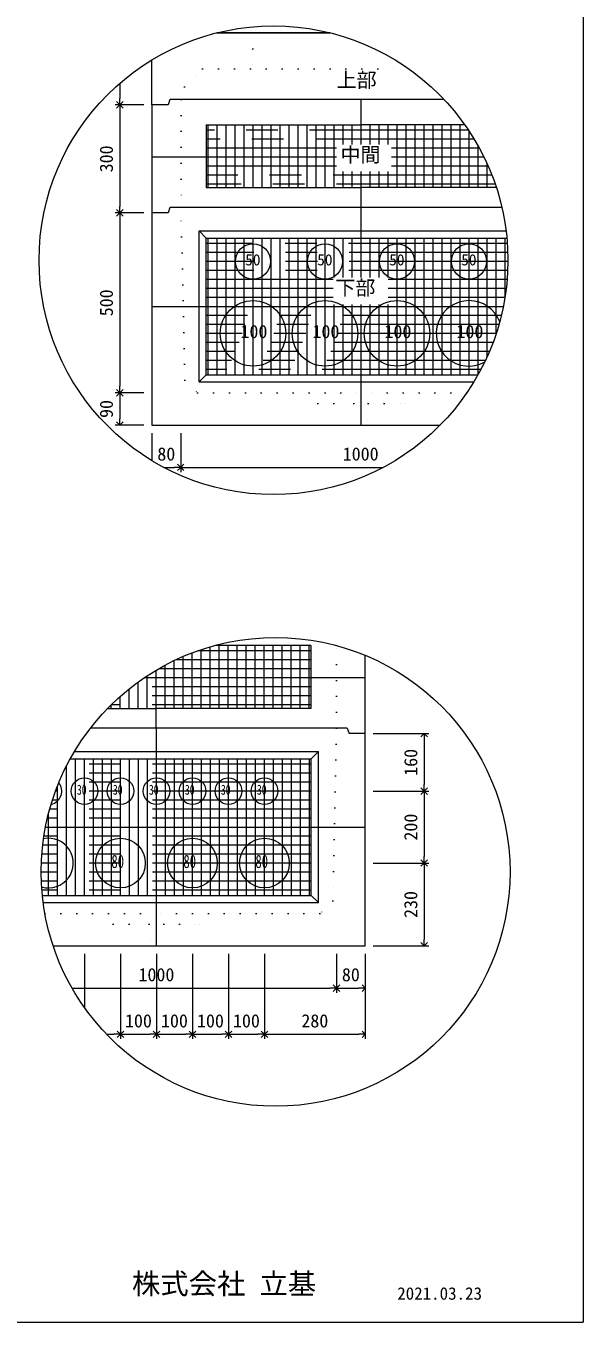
# Model space of a CAD drawing. Units: millimetres, scale not verified. Extents: x -4890 to 18490, y -2320 to 2320.
# Drawn here: x -2944 to -1830, y -1955 to 638 of the extents above; entities that cross this region are included whole.
import ezdxf
from ezdxf.enums import TextEntityAlignment as Align

# ---------------------------------------------------------------- set-up
doc = ezdxf.new("R2010")
doc.units = ezdxf.units.MM
doc.header["$LTSCALE"] = 10
for name, pattern in [('DASHED1', [1.8, 1.2, -0.6]), ('USER2', [50.8, 31.75, -6.35, 6.35, -6.35]), ('USER5', [3.185, 0.01, -3.175])]:
    doc.linetypes.add(name, pattern=pattern)
for name, color, linetype, lineweight in [('0-2_waku', 7, 'Continuous', 18), ('0-3_gaikei', 7, 'Continuous', 18), ('0-4_kakure', 7, 'DASHED1', 5), ('0-5_sunpou', 7, 'Continuous', 5), ('0-8_hole', 7, 'Continuous', 18), ('0-9_uchigawa', 6, 'Continuous', 18), ('0-E_文字１', 7, 'Continuous', 18), ('0-F_コア部分\u3000寸法補助線3', 150, 'USER2', 18), ('1-0_コア部分\u3000寸法補助線2', 150, 'USER2', 18), ('1-1_コア部分\u3000中心補助線', 1, 'Continuous', 18), ('1-2_コア部分\u3000寸法補助線', 7, 'USER2', 5), ('1-3_uchigawa2', 6, 'USER2', 18)]:
    doc.layers.add(name, color=color, linetype=linetype, lineweight=lineweight)
doc.styles.add('ＭＳ ゴシック', font='')
doc.styles.get('ＭＳ ゴシック').set_extended_font_data('MS Gothic')

# ---------------------------------------------------------------- blocks, each defined once
blk = doc.blocks.new('_Open90')
at = {"layer": '0-5_sunpou'}
blk.add_line((0, 0), (-1, 0), dxfattribs=at)
blk.add_lwpolyline([(-0.5, 0.5), (0, 0), (-0.5, -0.5)], dxfattribs=at)

msp = doc.modelspace()

# ---------------------------------------------------------------- linework, layer by layer
at = {"layer": '0-2_waku'}
for p in [(-1830, 2320.05), (-4890, -1954.95), (-4890, -1954.95), (-4890, -1954.95), (-4890, -1954.95)]:
    msp.add_line(p, (-1830, -1954.95), dxfattribs=at)
at = {"layer": '0-3_gaikei'}
for p, q in [((-2562.74, 624.41), (-2508.7, 624.41)), ((-2562.74, 624.41), (-2508.7, 624.41)), ((-2562.74, 624.41), (-2508.7, 624.41)), ((-2335.65, 624.41), (-2562.74, 624.41)), ((-2562.7, 624.41), (-2335.65, 624.41)), ((-2562.7, 624.41), (-2335.65, 624.41)), ((-2692.3, 480.41), (-2692.3, 570.42)), ((-2692.3, 480.41), (-2692.3, -160.39)), ((-2659.9, 480.41), (-2692.3, 480.41)), ((-2659.9, 480.41), (-2692.3, 480.41)), ((-2656.3, 491.21), (-2659.9, 480.41)), ((-2274.09, 491.21), (-2655.69, 491.21)), ((-2108.11, 491.21), (-2274.7, 491.21)), ((-2659.9, 264.41), (-2692.3, 264.41)), ((-2659.9, 264.41), (-2692.3, 264.41)), ((-2656.3, 275.21), (-2659.9, 264.41)), ((-2274.09, 275.21), (-2655.69, 275.21)), ((-1992.39, 275.21), (-2274.7, 275.21)), ((-2692.3, -160.39), (-2115.99, -160.39)), ((-2692.3, -160.39), (-2115.99, -160.39)), ((-2692.3, -160.39), (-2115.99, -160.39)), ((-2265.6, -978.98), (-2265.6, -621.02)), ((-2301.6, -766.58), (-2298, -777.38)), ((-2265.6, -777.38), (-2298, -777.38))]:
    msp.add_line(p, q, dxfattribs=at)
for points in [[(-2889.91, -1202.18), (-2265.6, -1202.18), (-2265.6, -777.38)], [(-2880.76, -1202.18), (-2265.6, -1202.18), (-2265.6, -777.38)], [(-2301.6, -766.58), (-2683.2, -766.58), (-2815.26, -766.58)]]:
    msp.add_lwpolyline(points, dxfattribs=at)
at = {"layer": '0-4_kakure', "linetype": 'USER5', "lineweight": 18}
for p, q in [((-2490.7, 624.41), (-2490.7, 636.53)), ((-2490.7, 624.41), (-2490.7, 552.41)), ((-2626.89, 516.41), (-2590.89, 552.41)), ((-2590.89, 552.41), (-2178.61, 552.41)), ((-2626.89, 516.41), (-2634.09, 491.21)), ((-2634.09, 491.21), (-2634.09, 275.21)), ((-2626.65, -70.39), (-2634.09, 275.21)), ((-2626.65, -70.39), (-2600.91, -95.59)), ((-2600.91, -95.59), (-2274.09, -95.59)), ((-2360.49, -117.19), (-2382.09, -95.59)), ((-2062.44, -95.59), (-2274.09, -95.59)), ((-2187.69, -117.19), (-2166.09, -95.59)), ((-2360.49, -117.19), (-2288.49, -117.19)), ((-2288.49, -117.19), (-2285.61, -160.39)), ((-2259.69, -117.19), (-2262.57, -160.39)), ((-2259.69, -117.19), (-2187.69, -117.19)), ((-2323.2, -766.58), (-2323.2, -601.44)), ((-2323.2, -766.58), (-2330.63, -1112.18)), ((-2330.63, -1112.18), (-2356.38, -1137.38)), ((-2906.43, -1137.38), (-2683.2, -1137.38)), ((-2769.6, -1158.98), (-2791.2, -1137.38)), ((-2356.38, -1137.38), (-2683.2, -1137.38)), ((-2596.8, -1158.98), (-2575.2, -1137.38)), ((-2769.6, -1158.98), (-2697.6, -1158.98)), ((-2697.6, -1158.98), (-2694.72, -1202.18)), ((-2668.8, -1158.98), (-2671.68, -1202.18)), ((-2668.8, -1158.98), (-2596.8, -1158.98))]:
    msp.add_line(p, q, dxfattribs=at)
at = {"layer": '0-5_sunpou', "color": 150, "lineweight": 18}
for p, q in [((-2756.61, 523.53), (-2756.61, 493.37)), ((-2708.14, 480.41), (-2765.97, 480.41)), ((-2723.98, 480.41), (-2765.97, 480.41)), ((-2756.61, 467.45), (-2756.61, 277.37)), ((-2708.14, 264.41), (-2765.97, 264.41)), ((-2708.14, 264.41), (-2765.97, 264.41)), ((-2756.61, 251.45), (-2756.61, -82.63)), ((-2708.14, -95.59), (-2765.97, -95.59)), ((-2723.98, -95.59), (-2765.97, -95.59)), ((-2756.61, -108.55), (-2756.61, -147.43)), ((-2708.14, -160.39), (-2765.97, -160.39)), ((-2692.3, -176.23), (-2692.3, -231.44)), ((-2634.7, -176.23), (-2634.7, -254.29)), ((-2634.7, -176.23), (-2634.7, -254.29)), ((-2668.52, -244.93), (-2647.66, -244.93)), ((-2621.74, -244.93), (-2229.88, -244.93)), ((-2249.76, -777.38), (-2138.44, -777.38)), ((-2147.8, -790.34), (-2147.8, -879.62)), ((-2249.76, -892.58), (-2138.44, -892.58)), ((-2249.76, -892.58), (-2138.44, -892.58)), ((-2147.8, -905.54), (-2147.8, -1023.62)), ((-2249.76, -1036.58), (-2138.44, -1036.58)), ((-2249.76, -1036.58), (-2138.44, -1036.58)), ((-2147.8, -1049.54), (-2147.8, -1189.22)), ((-2827.2, -1218.02), (-2827.2, -1325.82)), ((-2755.2, -1218.02), (-2755.2, -1388.47)), ((-2755.2, -1218.02), (-2755.2, -1388.47)), ((-2683.2, -1218.02), (-2683.2, -1388.47)), ((-2683.2, -1218.02), (-2683.2, -1388.47)), ((-2611.2, -1218.02), (-2611.2, -1388.47)), ((-2611.2, -1218.02), (-2611.2, -1388.47)), ((-2539.2, -1218.02), (-2539.2, -1388.47)), ((-2539.2, -1218.02), (-2539.2, -1388.47)), ((-2467.2, -1218.02), (-2467.2, -1388.47)), ((-2467.2, -1218.02), (-2467.2, -1388.47)), ((-2323.2, -1218.02), (-2323.2, -1296.08)), ((-2323.2, -1218.02), (-2323.2, -1296.08)), ((-2265.6, -1218.02), (-2265.6, -1296.08)), ((-2265.6, -1218.02), (-2265.6, -1388.47)), ((-2249.76, -1202.18), (-2138.44, -1202.18)), ((-2852.16, -1286.72), (-2336.16, -1286.72)), ((-2310.24, -1286.72), (-2278.56, -1286.72)), ((-2783.06, -1379.11), (-2768.16, -1379.11)), ((-2742.24, -1379.11), (-2696.16, -1379.11)), ((-2670.24, -1379.11), (-2624.16, -1379.11)), ((-2598.24, -1379.11), (-2552.16, -1379.11)), ((-2526.24, -1379.11), (-2480.16, -1379.11)), ((-2454.24, -1379.11), (-2278.56, -1379.11))]:
    msp.add_line(p, q, dxfattribs=at)
for centre in [(-2449.2, 169.49), (-2444.99, -1054.23)]:
    msp.add_circle(centre, 468.88, dxfattribs=at)
at = {"layer": '0-8_hole'}
for centre, radius in [((-2490.09, 167.21), 35.28), ((-2346.09, 167.21), 35.28), ((-2202.09, 167.21), 35.28), ((-2058.09, 167.21), 35.28), ((-2490.09, 23.21), 65.52), ((-2346.09, 23.21), 65.52), ((-2202.09, 23.21), 65.52), ((-2827.2, -892.58), 26.64), ((-2755.2, -892.58), 26.64), ((-2683.2, -892.58), 26.64), ((-2611.2, -892.58), 26.64), ((-2539.2, -892.58), 26.64), ((-2467.2, -892.58), 26.64), ((-2755.2, -1036.58), 49.68), ((-2611.2, -1036.58), 49.68), ((-2467.2, -1036.58), 49.68)]:
    msp.add_circle(centre, radius, dxfattribs=at)
for centre, radius, start, end in [((-2058.09, 23.21), 65.52, 20.66629, 298.32089), ((-2899.2, -892.58), 26.64, 281.59033, 39.2294), ((-2899.2, -1036.58), 49.68, 253.99064, 101.55918)]:
    msp.add_arc(centre, radius, start, end, dxfattribs=at)
at = {"layer": '0-9_uchigawa'}
for p, q in [((-2598.09, 228.41), (-2583.69, 214.01)), ((-2598.09, -73.99), (-2598.09, 228.41)), ((-2583.69, 214.01), (-2274.09, 214.01)), ((-2583.69, -59.59), (-2583.69, 214.01)), ((-2274.09, 214.01), (-1982.44, 214.01)), ((-2598.09, -73.99), (-2583.69, -59.59)), ((-2598.09, -73.99), (-2048.49, -73.99)), ((-2583.69, -59.59), (-2040.09, -59.59)), ((-2373.6, -1101.38), (-2373.6, -827.78)), ((-2359.2, -1115.78), (-2359.2, -813.38)), ((-2911.49, -1101.38), (-2373.6, -1101.38)), ((-2359.2, -1115.78), (-2373.6, -1101.38)), ((-2909.81, -1115.78), (-2359.2, -1115.78))]:
    msp.add_line(p, q, dxfattribs=at)
for points in [[(-2598.09, 228.41), (-2274.09, 228.41), (-1984.04, 228.41)], [(-2855.56, -827.78), (-2683.2, -827.78), (-2373.6, -827.78), (-2359.2, -813.38)], [(-2847.28, -813.38), (-2683.2, -813.38), (-2359.2, -813.38)]]:
    msp.add_lwpolyline(points, dxfattribs=at)
at = {"layer": '0-F_コア部分\u3000寸法補助線3'}
for p, q in [((-2580.09, 314.81), (-2580.09, 440.81)), ((-2544.09, 314.81), (-2544.09, 440.81)), ((-2508.09, 314.81), (-2508.09, 440.81)), ((-2472.09, 314.81), (-2472.09, 440.81)), ((-2436.09, 314.81), (-2436.09, 440.81)), ((-2400.09, 314.81), (-2400.09, 440.81)), ((-2364.09, 314.81), (-2364.09, 440.81)), ((-2328.09, 314.81), (-2328.09, 440.81)), ((-2292.09, 401.04), (-2292.09, 440.81)), ((-2256.09, 401.04), (-2256.09, 440.81)), ((-2220.09, 401.04), (-2220.09, 440.81)), ((-2184.09, 314.81), (-2184.09, 440.81)), ((-2148.09, 314.81), (-2148.09, 440.81)), ((-2112.09, 314.81), (-2112.09, 440.81)), ((-2076.09, 314.81), (-2076.09, 440.81)), ((-2323.08, 394.01), (-2583.69, 394.01)), ((-2037.57, 394.01), (-2212.92, 394.01)), ((-2040.09, 314.81), (-2040.09, 398.57)), ((-2323.08, 358.01), (-2583.69, 358.01)), ((-2292.09, 314.81), (-2292.09, 347.14)), ((-2256.09, 314.81), (-2256.09, 347.14)), ((-2220.09, 314.81), (-2220.09, 347.14)), ((-2019.89, 358.01), (-2212.92, 358.01)), ((-2004.09, 314.81), (-2004.09, 316.88)), ((-2580.09, -59.59), (-2580.09, 214.01)), ((-2544.09, -59.59), (-2544.09, 214.01)), ((-2508.09, -59.59), (-2508.09, 214.01)), ((-2472.09, -59.59), (-2472.09, 214.01)), ((-2436.09, -59.59), (-2436.09, 214.01)), ((-2400.09, -59.59), (-2400.09, 214.01)), ((-2364.09, -59.59), (-2364.09, 214.01)), ((-2328.09, 135.24), (-2328.09, 214.01)), ((-2292.09, 135.24), (-2292.09, 214.01)), ((-2256.09, 135.24), (-2256.09, 214.01)), ((-2220.09, 135.24), (-2220.09, 214.01)), ((-2184.09, -59.59), (-2184.09, 214.01)), ((-2148.09, -59.59), (-2148.09, 214.01)), ((-2112.09, -59.59), (-2112.09, 214.01)), ((-2076.09, -59.59), (-2076.09, 214.01)), ((-2040.09, -59.59), (-2040.09, 214.01)), ((-2004.09, 22.1), (-2004.09, 214.01)), ((-1981.53, 203.21), (-2583.69, 203.21)), ((-1980.32, 167.21), (-2583.69, 167.21)), ((-2329.71, 131.21), (-2583.69, 131.21)), ((-1981.88, 131.21), (-2219.55, 131.21)), ((-2329.71, 95.21), (-2583.69, 95.21)), ((-2328.09, -59.59), (-2328.09, 81.33)), ((-2292.09, -59.59), (-2292.09, 81.33)), ((-2256.09, -59.59), (-2256.09, 81.33)), ((-2220.09, -59.59), (-2220.09, 81.33)), ((-1986.24, 95.21), (-2219.55, 95.21)), ((-1993.47, 59.21), (-2583.69, 59.21)), ((-2003.72, 23.21), (-2583.69, 23.21)), ((-2017.2, -12.79), (-2583.69, -12.79)), ((-2034.23, -48.79), (-2583.69, -48.79)), ((-2593.81, -726.98), (-2593.81, -609.59)), ((-2557.81, -726.98), (-2557.81, -600.98)), ((-2521.81, -726.98), (-2521.81, -600.98)), ((-2485.81, -726.98), (-2485.81, -600.98)), ((-2449.81, -726.98), (-2449.81, -600.98)), ((-2413.81, -726.98), (-2413.81, -600.98)), ((-2377.81, -726.98), (-2377.81, -600.98)), ((-2374.21, -647.78), (-2678.75, -647.78)), ((-2665.81, -726.98), (-2665.81, -640.6)), ((-2629.81, -726.98), (-2629.81, -623.31)), ((-2701.81, -726.98), (-2701.81, -661.94)), ((-2737.81, -726.98), (-2737.81, -688.03)), ((-2374.21, -683.78), (-2732.41, -683.78)), ((-2773.81, -726.98), (-2773.81, -719.98)), ((-2845.2, -1101.38), (-2845.2, -827.78)), ((-2809.2, -1101.38), (-2809.2, -827.78)), ((-2773.2, -1101.38), (-2773.2, -827.78)), ((-2737.2, -1101.38), (-2737.2, -827.78)), ((-2701.2, -1101.38), (-2701.2, -827.78)), ((-2665.2, -1101.38), (-2665.2, -827.78)), ((-2629.2, -1101.38), (-2629.2, -827.78)), ((-2593.2, -1101.38), (-2593.2, -827.78)), ((-2557.2, -1101.38), (-2557.2, -827.78)), ((-2521.2, -1101.38), (-2521.2, -827.78)), ((-2485.2, -1101.38), (-2485.2, -827.78)), ((-2449.2, -1101.38), (-2449.2, -827.78)), ((-2413.2, -1101.38), (-2413.2, -827.78)), ((-2377.2, -1101.38), (-2377.2, -827.78)), ((-2373.6, -838.58), (-2861.33, -838.58)), ((-2373.6, -874.58), (-2878.08, -874.58)), ((-2881.2, -1101.38), (-2881.2, -882.27)), ((-2373.6, -910.58), (-2891.32, -910.58)), ((-2373.6, -946.58), (-2901.34, -946.58)), ((-2373.6, -982.58), (-2908.36, -982.58)), ((-2373.6, -1018.58), (-2912.51, -1018.58)), ((-2373.6, -1054.58), (-2913.86, -1054.58)), ((-2373.6, -1090.58), (-2912.45, -1090.58))]:
    msp.add_line(p, q, dxfattribs=at)
at = {"layer": '1-0_コア部分\u3000寸法補助線2'}
for p, q in [((-2562.09, 314.81), (-2562.09, 440.81)), ((-2526.09, 314.81), (-2526.09, 440.81)), ((-2490.09, 314.81), (-2490.09, 440.81)), ((-2454.09, 314.81), (-2454.09, 440.81)), ((-2382.09, 314.81), (-2382.09, 440.81)), ((-2310.09, 401.04), (-2310.09, 440.81)), ((-2238.09, 401.04), (-2238.09, 440.81)), ((-2166.09, 314.81), (-2166.09, 440.81)), ((-2094.09, 314.81), (-2094.09, 440.81)), ((-2047.91, 412.01), (-2583.69, 412.01)), ((-2012.43, 340.01), (-2583.69, 340.01)), ((-2310.09, 314.81), (-2310.09, 347.14)), ((-2238.09, 314.81), (-2238.09, 347.14)), ((-2022.09, 314.81), (-2022.09, 362.94)), ((-2526.09, -59.59), (-2526.09, 214.01)), ((-2490.09, -59.59), (-2490.09, 214.01)), ((-2454.09, -59.59), (-2454.09, 214.01)), ((-2382.09, -59.59), (-2382.09, 214.01)), ((-2310.09, 135.24), (-2310.09, 214.01)), ((-2238.09, 135.24), (-2238.09, 214.01)), ((-2166.09, -59.59), (-2166.09, 214.01)), ((-2094.09, -59.59), (-2094.09, 214.01)), ((-2022.09, -23.96), (-2022.09, 214.01)), ((-1980.58, 185.21), (-2583.69, 185.21)), ((-2329.71, 113.21), (-2583.69, 113.21)), ((-1983.71, 113.21), (-2219.55, 113.21)), ((-2310.09, -59.59), (-2310.09, 81.33)), ((-2238.09, -59.59), (-2238.09, 81.33)), ((-1998.21, 41.21), (-2583.69, 41.21)), ((-2025.25, -30.79), (-2583.69, -30.79)), ((-2575.81, -726.98), (-2575.81, -603.97)), ((-2503.81, -726.98), (-2503.81, -600.98)), ((-2431.81, -726.98), (-2431.81, -600.98)), ((-2647.81, -726.98), (-2647.81, -631.49)), ((-2374.21, -629.78), (-2644.21, -629.78)), ((-2719.81, -726.98), (-2719.81, -674.33)), ((-2374.21, -701.78), (-2754.22, -701.78)), ((-2791.2, -1101.38), (-2791.2, -827.78)), ((-2719.2, -1101.38), (-2719.2, -827.78)), ((-2647.2, -1101.38), (-2647.2, -827.78)), ((-2575.2, -1101.38), (-2575.2, -827.78)), ((-2503.2, -1101.38), (-2503.2, -827.78)), ((-2431.2, -1101.38), (-2431.2, -827.78)), ((-2863.2, -1101.38), (-2863.2, -842.22)), ((-2373.6, -856.58), (-2870.17, -856.58)), ((-2373.6, -928.58), (-2896.72, -928.58)), ((-2899.2, -1101.38), (-2899.2, -937.86)), ((-2373.6, -1000.58), (-2910.79, -1000.58)), ((-2373.6, -1072.58), (-2913.51, -1072.58))]:
    msp.add_line(p, q, dxfattribs=at)
at = {"layer": '1-1_コア部分\u3000中心補助線'}
for p, q in [((-2274.09, 401.04), (-2274.09, 491.21)), ((-2323.08, 376.01), (-2692.3, 376.01)), ((-2028.25, 376.01), (-2212.92, 376.01)), ((-2274.09, 275.21), (-2274.09, 347.14)), ((-2274.09, 135.24), (-2274.09, 275.21)), ((-2274.09, -160.39), (-2274.09, 81.33)), ((-2691.69, 77.21), (-1989.49, 77.21)), ((-2266.82, -665.78), (-2707.58, -665.78)), ((-2683.81, -766.58), (-2683.81, -650.73)), ((-2683.2, -1202.18), (-2683.2, -766.58)), ((-2905.21, -964.58), (-2265.6, -964.58))]:
    msp.add_line(p, q, dxfattribs=at)
at = {"layer": '1-2_コア部分\u3000寸法補助線'}
for p, q in [((-2059.36, 430.01), (-2583.69, 430.01)), ((-2562.09, 314.81), (-2562.09, 440.81)), ((-2490.09, 314.81), (-2490.09, 440.81)), ((-2418.09, 314.81), (-2418.09, 440.81)), ((-2346.09, 314.81), (-2346.09, 440.81)), ((-2202.09, 314.81), (-2202.09, 440.81)), ((-2130.09, 314.81), (-2130.09, 440.81)), ((-2058.09, 314.81), (-2058.09, 428.1)), ((-2005.82, 322.01), (-2583.69, 322.01)), ((-2562.09, -59.59), (-2562.09, 214.01)), ((-2490.09, -59.59), (-2490.09, 214.01)), ((-2418.09, -59.59), (-2418.09, 214.01)), ((-2346.09, -59.59), (-2346.09, 214.01)), ((-2202.09, -59.59), (-2202.09, 214.01)), ((-2130.09, -59.59), (-2130.09, 214.01)), ((-2058.09, -59.59), (-2058.09, 214.01)), ((-1986.09, 96.18), (-1986.09, 214.01)), ((-1980.76, 149.21), (-2583.69, 149.21)), ((-2010.04, 5.21), (-2583.69, 5.21)), ((-2611.81, -726.98), (-2611.81, -616.03)), ((-2374.21, -611.78), (-2600.18, -611.78)), ((-2539.81, -726.98), (-2539.81, -600.98)), ((-2467.81, -726.98), (-2467.81, -600.98)), ((-2395.81, -726.98), (-2395.81, -600.98)), ((-2374.21, -719.78), (-2773.61, -719.78)), ((-2755.81, -726.98), (-2755.81, -703.18)), ((-2827.2, -1101.38), (-2827.2, -827.78)), ((-2755.2, -1101.38), (-2755.2, -827.78)), ((-2611.2, -1101.38), (-2611.2, -827.78)), ((-2539.2, -1101.38), (-2539.2, -827.78)), ((-2467.2, -1101.38), (-2467.2, -827.78)), ((-2395.2, -1101.38), (-2395.2, -827.78)), ((-2373.6, -892.58), (-2885.12, -892.58)), ((-2899.2, -1101.38), (-2899.2, -937.86)), ((-2373.6, -1036.58), (-2913.53, -1036.58))]:
    msp.add_line(p, q, dxfattribs=at)
at = {"layer": '1-3_uchigawa2'}
for p, q in [((-2583.69, 440.81), (-2274.09, 440.81)), ((-2583.69, 440.81), (-2583.69, 314.81)), ((-2066.79, 440.81), (-2274.09, 440.81)), ((-2583.69, 314.81), (-2274.09, 314.81)), ((-2003.41, 314.81), (-2274.09, 314.81)), ((-2374.21, -600.98), (-2565.04, -600.98)), ((-2374.21, -600.98), (-2374.21, -726.98)), ((-2780.78, -726.98), (-2683.81, -726.98)), ((-2374.21, -726.98), (-2683.81, -726.98))]:
    msp.add_line(p, q, dxfattribs=at)

# ---------------------------------------------------------------- block references
at = {"layer": '0-5_sunpou', "xscale": 12.96, "yscale": 12.96}
for p, rotation in [((-2756.61, 480.41), 270), ((-2756.61, 480.41), 90), ((-2756.61, 264.41), 270), ((-2756.61, 264.41), 90), ((-2756.61, -95.59), 270), ((-2756.61, -95.59), 90), ((-2756.61, -160.39), 270), ((-2634.7, -244.93), 180), ((-2147.8, -777.38), 90), ((-2147.8, -892.58), 270), ((-2147.8, -892.58), 90), ((-2147.8, -1036.58), 270), ((-2147.8, -1036.58), 90), ((-2147.8, -1202.18), 270), ((-2323.2, -1286.72), 180), ((-2755.2, -1379.11), 180), ((-2683.2, -1379.11), 180), ((-2611.2, -1379.11), 180), ((-2539.2, -1379.11), 180), ((-2467.2, -1379.11), 180)]:
    msp.add_blockref('_Open90', p, dxfattribs=dict(at, rotation=rotation))
for p in [(-2634.7, -244.93), (-2323.2, -1286.72), (-2265.6, -1286.72), (-2755.2, -1379.11), (-2683.2, -1379.11), (-2611.2, -1379.11), (-2539.2, -1379.11), (-2467.2, -1379.11), (-2265.6, -1379.11)]:
    msp.add_blockref('_Open90', p, dxfattribs=at)

# ---------------------------------------------------------------- texts
at = {"layer": '0-5_sunpou', "style": 'ＭＳ ゴシック'}
for s, p in [('300', (-2762.37, 345.41)), ('500', (-2762.37, 57.41)), ('90', (-2762.37, -145.99)), ('160', (-2153.56, -861.98)), ('200', (-2153.56, -991.58)), ('230', (-2153.56, -1146.38))]:
    msp.add_text(s, height=26.39, rotation=90, dxfattribs=at).set_placement(p, align=Align.BOTTOM_LEFT)
for s, p in [('80', (-2681.5, -239.17)), ('1000', (-2310.7, -239.17)), ('1000', (-2719.2, -1280.96)), ('80', (-2312.4, -1280.96)), ('100', (-2746.2, -1373.35)), ('100', (-2674.2, -1373.35)), ('100', (-2602.2, -1373.35)), ('100', (-2530.2, -1373.35)), ('280', (-2393.4, -1373.35))]:
    msp.add_text(s, height=26.39, dxfattribs=at).set_placement(p, align=Align.BOTTOM_LEFT)
at = {"layer": '0-E_文字１', "style": 'ＭＳ ゴシック'}
for s, height, p in [('上部', 29.33, (-2322.89, 506.78)), ('中間', 29.33, (-2315.17, 357.31)), ('50', 22.43, (-2505.63, 152.56)), ('50', 22.43, (-2361.63, 152.56)), ('50', 22.43, (-2217.63, 152.56)), ('50', 22.43, (-2073.63, 152.56)), ('下部', 29.33, (-2325.4, 91.05)), ('100', 26.39, (-2515.25, 5.8)), ('100', 26.39, (-2371.25, 5.8)), ('100', 26.39, (-2227.25, 5.8)), ('100', 26.39, (-2083.25, 5.8)), ('株式会社 立基', 41.57, (-2732.23, -1911.47)), ('2021.03.23', 24.94, (-2201.71, -1917.68))]:
    msp.add_text(s, height=height, dxfattribs=at).set_placement(p, align=Align.BOTTOM_LEFT)
at = {"layer": '0-E_文字１', "style": 'ＭＳ ゴシック', "width": 0.7}
for s, height, p in [('30', 20.19, (-2842.32, -905.92)), ('30', 20.19, (-2770.32, -905.92)), ('30', 20.19, (-2698.32, -905.92)), ('30', 20.19, (-2626.32, -905.92)), ('30', 20.19, (-2554.32, -905.92)), ('30', 20.19, (-2482.32, -905.92)), ('80', 26.39, (-2773.25, -1054.35)), ('80', 26.39, (-2629.25, -1054.35)), ('80', 26.39, (-2485.25, -1054.35))]:
    msp.add_text(s, height=height, dxfattribs=at).set_placement(p, align=Align.BOTTOM_LEFT)

doc.saveas('drawing.dxf')
